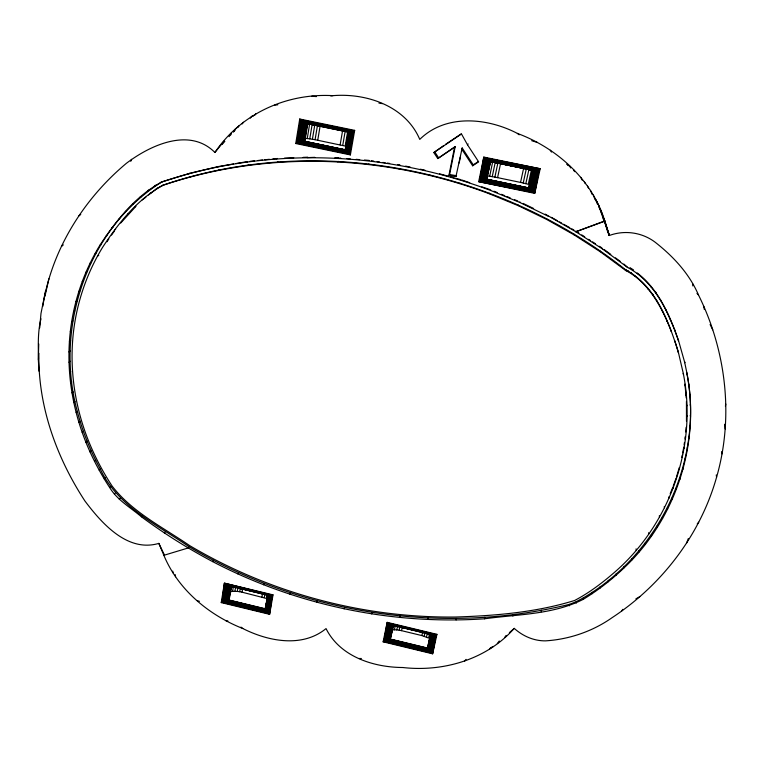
<?xml version="1.0" encoding="UTF-8"?>
<svg xmlns="http://www.w3.org/2000/svg" width="764" height="764" viewBox="0 0 764 764"><rect width="100%" height="100%" fill="white"/><g stroke="black" fill="none" stroke-linecap="round" stroke-linejoin="round"><path stroke-width="1.15" d="M607.934 232.313L609.366 235.484C624.56 229.897 641.875 232.323 654.891 242.016C673.103 256.217 689.309 273.579 698.516 295.038C726.249 350.915 733.927 417.01 716.584 477.213C700.368 534.724 661.949 584.928 612.174 617.618C592.692 631.37 569.17 639.411 545.429 640.862C533.788 640.958 522.786 636.106 514.239 628.38L509.368 632.611M583.314 599.31L583.333 597.859C659.704 553.308 704.207 460.09 686.807 372.813C700.693 442.919 676.121 518.718 624.198 567.747C611.754 579.695 598.031 590.305 583.314 599.31C553.165 614.724 517.409 614.266 484.491 618.802C390.872 625.114 295.83 604.973 212.65 561.616C187.81 548.476 164.002 533.482 141.407 516.779C130.463 507.458 117.274 500.134 109.653 487.518C100.275 473.241 92.31 458.056 85.893 442.232C73.134 410.459 67.175 375.907 69.4 341.709C71.615 307.739 82.111 274.343 99.874 245.292C116.052 220.548 135.572 195.976 162.035 181.813L189.749 173.313L218.313 166.552L233.536 163.964M576.19 603.159L576.228 601.698L583.333 597.859M569.381 605.814L569.428 604.353L576.228 601.698M569.428 604.353C441.458 635.543 302.124 614.113 189.061 546.69C156.878 524.687 117.57 506.293 100.323 469.115C90.324 450.894 82.493 431.488 77.298 411.357C54.234 327.441 87.287 228.493 162.035 181.813M686.473 421.289L686.444 401.406M678.241 351.707L683.522 374.408L683.283 373.424C697.828 446.081 670.095 524.629 613.96 572.79C601.822 583.276 588.891 593.017 574.652 600.466C536.376 612.327 495.75 615.708 455.812 617.016C362.719 618.114 269.692 592.979 189.606 545.582C162.999 527.361 132.162 512.09 112.165 486.133C102.92 472.037 95.061 457.044 88.729 441.42C76.161 410.077 70.298 375.993 72.532 342.262C74.738 308.771 85.11 275.871 102.653 247.24C118.496 223.04 137.587 199.041 163.381 185.041C318.655 132.01 497.421 168.71 625.315 269.539C655.827 286.032 668.701 321.348 678.47 352.634L674.908 340.992L675.128 341.9M42.794 306.393C51.35 250.525 83.247 199.318 126.413 163.295C150.489 145.045 189.615 126.996 214.913 152.475C240.937 113.683 286.605 93.036 332.942 95.653C366.739 92.893 405.636 106.12 419.761 139.401C445.784 113.721 487.231 117.742 517.352 133.394C557.099 148.14 592.119 179.721 604.773 220.911L609.366 235.484L600.79 210.205L602.118 215.076M674.727 330.239L674.507 329.36L678.566 340.801C668.662 312.772 655.264 282.183 627.721 267.534L602.385 248.873L575.855 231.75L575.884 231.12L578.826 233.02M671.126 330.611L671.346 331.49C662.111 307.701 648.932 282.441 625.41 270.265L600.265 251.757L573.945 234.768L573.984 234.128M436.951 634.349L436.12 634.617L432.634 653.822L383.127 641.827L387.167 622.364L436.951 634.349L432.634 653.822L427.744 647.051L430.571 633.805M38.878 353.283C37.818 405.779 56.441 457.474 84.976 501.069C101.908 523.541 127.645 552.678 158.855 543.385L163.257 552.553M541.208 611.763L541.313 610.283M685.728 431.966L686.168 427.238M512.883 616.09L513.055 614.609M221.235 602.595L222.028 602.28L224.387 583.152L272.251 595.137L269.616 614.323L268.374 612.948L270.695 595.548L273.034 594.869L269.616 614.323L221.235 602.595L224.387 583.152L273.034 594.869M268.374 612.948L222.878 601.927L225.733 584.355L223.747 601.545L228.436 599.368L230.709 585.51L228.608 585.892L225.733 584.355L222.028 602.28L223.747 601.545L267.772 612.203L269.998 595.653L270.695 595.548L267.772 612.203L268.374 612.948L271.459 595.376L225.036 583.763L222.028 602.28L268.995 613.664L272.251 595.137M268.995 613.664L271.459 595.376M266.273 610.044L268.556 595.49L266.073 609.71L265.586 608.86L227.729 599.702L230.002 585.835L268.002 594.994L268.804 595.586L266.273 610.044L226.66 600.17L228.608 585.892L226.249 600.361L266.273 610.044L267.772 612.203M684.114 444.849L684.448 442.518M684.955 439.023L685.289 436.683L685.528 437.81M44.971 296.146L48.896 278.812M38.744 343.934L38.315 359.261L39.002 371.208M295.744 143.517L299.727 119.012L354.677 130.377L350.37 154.911L295.744 143.517L304.998 140.442L307.863 123.042M383.958 641.521L432.013 653.163L436.12 634.617L387.816 622.975L383.958 641.521L385.696 640.776L388.494 623.567L387.167 622.364L383.958 641.521L383.127 641.827M385.696 640.776L430.753 651.692L434.439 635.008L430.17 650.938L386.555 640.375L389.182 624.102L388.494 623.567L384.827 641.168L431.373 652.446L436.12 634.617L432.959 635.094L431.488 634.559L428.423 648.483L389.22 638.99L385.696 640.776L389.182 624.102L434.439 635.008L431.373 652.446L435.27 634.836L388.494 623.567M227.175 585.329L224.597 601.153L267.219 611.477L269.998 595.653L227.175 585.329L223.747 601.545L226.459 584.89L270.695 595.548M226.66 600.17L228.98 585.95M229.334 585.959L227.042 599.988L265.882 609.385L268.336 595.357M299.727 119.012L305.103 123.271L302.21 140.948L346.054 150.088L350.37 154.911M229.677 585.921L227.405 599.826L265.719 609.109L268.154 595.194M305.103 123.271L302.592 140.891L346.054 150.088L349.138 132.392L354.677 130.377M303.671 140.853L306.536 123.405L305.81 123.405L302.945 140.872L345.844 149.906L348.909 132.363L348.413 131.733L345.261 149.333L345.672 149.773L348.718 132.287M228.436 599.368L231.062 586.274M304.225 140.786L307.09 123.348M228.98 598.966L231.444 585.816M304.578 140.672L307.443 123.252M231.731 586.169L229.353 598.499M384.827 641.168L387.816 622.975M230.403 591.642L232.59 591.384L233.345 586.809M304.884 138.322L307.243 138.542L309.697 123.625M232.59 591.384L234.901 591.307L235.656 586.742M307.243 138.542L309.764 138.847L312.237 123.949M234.901 591.307L237.298 591.422L237.862 587.994M309.764 138.847L312.4 139.239L314.873 124.351M484.491 618.802L484.729 617.331M237.298 591.422L239.705 591.718L240.268 588.299M347.563 132.306L345.166 146.058L315.083 139.707L317.366 125.965M266.97 595.013L266.378 598.432L242.073 592.196L242.646 588.777M317.738 140.223L320.231 125.334M538.248 169.551L537.273 169.914L533.31 191.812L481.597 180.39L485.245 158.587L483.793 157.078L478.684 181.679L534.733 193.368L540.196 168.739L483.793 157.078L479.63 181.269L478.684 181.679L534.026 192.604L534.733 193.368L539.231 169.15L540.196 168.739L484.5 157.823L479.63 181.269L534.026 192.604L539.231 169.15L484.5 157.823L480.613 180.829L479.63 181.269L533.31 191.812L534.026 192.604L538.248 169.551L539.231 169.15L485.245 158.587L480.613 180.829L533.31 191.812L538.248 169.551L485.245 158.587L488.12 160.984L489.991 161.376L486.324 178.9L480.613 180.829M485.245 158.587L537.273 169.914L536.347 170.229L532.604 191.019L531.916 190.265L482.542 179.979L485.999 159.313L537.273 169.914L532.604 191.019L533.31 191.812M261.957 596.99L262.549 593.571M340.133 144.883L342.702 129.995M264.239 597.639L264.831 594.211M342.721 145.456L345.299 130.558M268.002 594.994L265.586 608.86L267.725 594.564M265.375 608.306L267.792 594.449M345.357 149.534L348.403 132.067M266.951 600.666L265.347 607.762M267.352 598.355L267.753 596.054M346.14 146.612L346.55 144.281M347.563 138.485L347.964 136.154M348.374 133.834L348.776 131.513M609.147 235.503L604.859 221.188L575.855 231.75L545.2 214.121M573.945 234.768L546.566 219.383L546.68 218.781M725.399 406.228L725.8 404.041M392.133 625.076L389.506 638.847L392.409 624.971L391.178 625.076L388.15 639.554L429.11 649.476L431.994 634.874L428.862 649.114L388.532 639.353L391.178 625.076L389.182 624.102M531.916 190.265L530.655 188.947L484.701 179.158L488.12 160.984L534.704 170.63L536.347 170.229L531.916 190.265L481.597 180.39L485.999 159.313M681.784 457.474L682.223 455.191M682.672 452.899L683.78 447.179L684.019 448.334M448.898 175.472L454.532 147.337L455.229 146.516L449.624 174.507L448.898 175.472L455.898 176.713L456.576 175.739L449.624 174.507M455.898 176.713L462.191 147.958L473.26 164.881L472.658 165.798L461.532 148.789M459.154 163.009L460.32 157.212M461.494 151.425L462.191 147.958M534.322 170.658L530.073 188.422L485.083 179.053L488.798 161.309L534.322 170.658L530.35 188.66L484.701 179.158L488.463 161.166L534.322 170.658L530.655 188.947L484.29 179.292L488.12 160.984L534.704 170.63L530.655 188.947L528.784 187.371L532.718 169.589M482.542 179.979L486.725 159.963L537.273 169.914M386.555 640.375L389.86 624.532L433.666 635.094L430.17 650.938M388.532 639.353L391.512 625.124M391.827 625.124L388.886 639.162L428.633 648.779L431.727 634.741M489.103 161.385L485.426 178.977L529.805 188.221L533.683 170.62L532.689 170.047L528.831 187.572M489.399 161.414L485.732 178.948L529.567 188.078L533.434 170.534M431.297 634.34L428.241 648.225L389.506 638.847L390.108 638.484L392.772 625.773M390.108 638.484L393.202 625.344M486.324 178.9L490.402 161.023M390.538 638.045L393.45 624.856M486.725 178.795L490.593 161.156M393.47 625.153L390.786 637.548M490.498 162.063L486.926 178.652M392.199 629.899L394.415 629.794L395.37 625.219M487.26 175.997L489.667 176.283L492.809 161.319M394.415 629.794L396.745 629.889L397.471 626.461M489.667 176.283L492.226 176.656L495.129 162.856M456.098 619.938L456.414 618.458M396.745 629.889L399.142 630.176L399.868 626.757M492.226 176.656L494.881 177.114L497.803 163.315M429.597 633.471L428.594 638.045L421.881 635.572L401.539 630.663L402.265 627.234M494.881 177.114L497.584 177.64L500.745 162.694M421.881 635.572L422.626 632.143M497.584 177.64L520.551 182.415L523.798 167.469M424.24 636.231L424.985 632.812M531.314 170.496L528.277 184.315L523.225 183.007L526.491 168.061M426.493 637.061L427.496 632.496M525.823 183.647L529.099 168.691M427.744 647.051L430.543 634.34M427.897 647.633L430.695 634.913M529.099 187.81L532.957 170.276M429.11 649.476L432.3 634.979M427.783 646.497L428.002 645.609M40.989 318.798C37.627 331.882 38.286 345.662 38.506 359.07L38.315 359.261M427.802 619.489L428.174 618.019M676.379 477.28L679.311 467.52M399.648 617.474L400.088 616.013M548.256 216.241L519.74 202.431L519.921 201.868M546.566 219.383L518.279 205.678L518.46 205.115M371.724 613.931L372.23 612.48M673.294 485.98L675.997 478.369M130.768 161.319L131.513 159.323M686.607 543.051L688.288 538.591M230.671 135.027L231.454 132.965L229.076 136.68M604.859 221.188L602.376 216.05L603.398 219.344M344.096 608.86L344.659 607.428M670.209 493.611L672.454 488.158M316.821 602.299L317.452 600.886M234.462 131.093L235.341 129.154L239.333 125.563M514.239 628.38C486.706 659.485 443.311 672.139 402.809 667.516C373.376 667.335 340.037 656.677 326.037 628.591C302.191 648.149 268.049 641.292 242.771 628.505C208.82 615.058 178.165 589.703 163.926 555.466L158.855 543.385M162.321 185.528C267.868 149.61 385.285 154.681 489.218 193.731L489.476 193.197M160.975 182.3C267.324 145.991 385.677 151.052 490.45 190.379L490.698 189.864M289.976 594.258L290.664 592.864M263.628 584.785L264.373 583.419M222.095 144.492L224.845 141.33M237.824 573.888L238.635 572.551M106.979 241.768L108.86 238.855M233.392 132.143L235.341 129.154M212.65 561.616L213.509 560.298M459.546 183.589L459.88 183.083M242.178 123.93L243.382 122.23M189.061 546.69L188.145 547.979L163.859 555.313L163.744 553.575L163.897 555.313M111.534 235.054L114.266 231.263M504.784 637.262L506.121 635.428M250.315 118.143L251.7 116.262L253.371 116.042M497.316 643.574L499.255 640.996M254.784 115.154L255.969 113.626M621.495 611.171L622.908 609.328M472.658 165.798L478.636 161.844L467.511 144.797L468.141 143.985M575.855 231.75L604.773 220.911L605.136 222.553M164.375 533.024L165.349 531.773M489.495 649.142L490.755 647.538L491.558 647.767M120.722 223.012L135.935 206.299L134.808 206.843M214.913 152.475L224.081 141.159M464.617 661.089L466.05 659.37M141.407 516.779L142.429 515.566M429.406 175.3L429.817 174.813M697.245 523.903L698.745 522.184M443.473 145.771L433.828 152.561L437.772 158.559L455.229 146.516M119.289 499.284L120.368 498.109M114.39 493.993L115.479 492.828M109.653 487.518L110.751 486.372M104.19 478.875L105.308 477.748M99.196 470.232L100.323 469.115M94.497 461.303L95.643 460.214M398.951 168.892L399.438 168.433M399.448 165.377L399.935 164.928L397.652 164.594M90.037 451.944L91.193 450.865M85.893 442.232L87.058 441.172M82.149 432.29L83.333 431.259M145.867 197.207L142.152 199.958M148.483 194.982L157.355 188.23L163.381 185.041M61.492 246.428L63.307 244.881M78.873 422.282L80.067 421.27M76.094 412.35L77.298 411.357M73.812 402.599L75.015 401.635M368.343 164.403L368.916 163.954M71.978 392.887L73.191 391.932M70.546 382.859L71.759 381.933M78.873 215.859L80.736 214.474M69.543 372.555L70.765 371.648M69.018 362.222L70.25 361.334M68.98 351.917L70.212 351.058M337.745 161.825L338.385 161.376M69.4 341.709L70.641 340.868M337.745 158.282L340.754 158.043M445.441 144.444L461.169 133.881M433.828 152.561L461.494 133.977L467.511 144.797M437.772 158.559L454.532 147.337M70.298 331.643L71.529 330.822M473.26 164.881L478.216 161.605M71.644 321.739L72.876 320.947M73.506 311.693L74.738 310.919M307.29 161.156L308.007 160.717M75.913 301.532L77.135 300.777M307.052 157.623L314.835 157.346M78.845 291.409L80.067 290.683M82.235 281.553L83.457 280.846M85.979 272.175L87.201 271.487M635.877 598.871L639.764 596.684M277.141 162.379L277.924 161.939M90.104 263.16L91.308 262.491M97.544 256.045L98.747 255.396M276.663 158.874L277.456 158.444M94.707 254.231L95.911 253.581M99.874 245.292L101.068 244.671M247.431 165.473L248.29 165.024M105.613 236.42L106.788 235.818M237.241 127.407L238.511 126.757M114.476 229.964L115.641 229.372M246.724 162.016L247.593 161.576L235.875 163.563M111.85 227.758L113.024 227.175M118.496 219.44L119.652 218.867M218.303 170.401L219.239 169.942M127.827 214.054L128.954 213.5M125.372 211.609L126.518 211.065M217.377 167.001L218.313 166.552M132.458 204.294L133.585 203.759M189.892 177.105L190.895 176.627M139.898 197.313L141.006 196.787M150.011 193.263L151.1 192.748M156.286 188.727L157.355 188.23M188.756 173.781L189.749 173.313M147.844 190.513L148.942 190.016M154.481 185.728L155.56 185.232M491.644 647.175L493.439 646.459M330.793 95.958L332.942 95.653M274.543 105.193L277.829 104.783M249.885 161.338L254.479 160.851M257.926 160.497L262.52 160.01M264.822 159.772L269.415 159.284M272.863 158.931L276.31 158.568M284.456 158.158L293.777 157.766M303.107 157.384L307.768 157.193M269.998 595.653L268.804 595.586M359.07 658.511L361.391 658.501M334.852 157.766L338.385 157.842M346.675 158.54L350.227 158.836M356.139 159.332L359.691 159.628M364.428 160.02L369.165 160.421M311.817 96.168L316.42 96.617M371.438 160.755L373.72 161.089M377.139 161.586L379.421 161.92M382.84 162.426L385.113 162.751M387.396 163.085L389.678 163.42M378.934 103.083L382.468 103.646M312.4 139.239L315.083 139.707M225.657 620.597L227.901 620.998M239.705 591.718L242.073 592.196M399.142 630.176L401.539 630.663M484.701 179.158L530.073 188.422M486.725 159.963L536.347 170.229M481.597 180.39L532.604 191.019M405.608 166.113L410.144 167.068M420.343 169.207L424.879 170.162M520.551 182.415L523.225 183.007M393.555 625.248L414.145 630.204M416.428 630.758L430.151 634.063M439.529 173.81L448.516 176.283M450.76 176.895L454.122 177.821M456.366 178.442L460.854 179.674M197.313 600.705L199.461 601.306M531.706 140.71L537.273 142.39M461.962 180.046L469.698 182.691M481.855 186.846L489.59 189.482M493.945 191.201L497.192 192.528M501.518 194.314L504.765 195.641M506.933 196.529L510.18 197.866M514.506 199.652L517.753 200.98M490.45 190.379L519.74 202.431M489.218 193.731L518.279 205.678M523.073 203.405L533.616 208.505M551.417 217.368L557.539 220.806M559.573 221.952L561.616 223.098M563.651 224.244L569.772 227.682M571.806 228.828L573.85 229.974M567.69 164.928L569.6 166.036L570.641 167.965M566.64 164.222L569.6 166.036M581.767 234.911L584.708 236.811M588.633 239.342L590.591 240.612M592.549 241.873L595.49 243.773M599.415 246.304L601.373 247.574M604.219 249.58L610.78 254.402M615.459 257.85L620.139 261.298M623.882 264.058L627.721 267.534M517.352 133.394L519.224 134.817M240.966 627.101L242.771 628.505M674.087 328.348C665.96 307.472 655.35 286.958 637.224 272.958L637.357 273.693M45.659 290.358L40.989 313.431L39.68 327.966M696.969 293.414L698.516 295.038M597.543 204.437L595.968 199.901L594.908 199.251L597.047 202.03M434.62 151.711L438.546 157.68M550.338 150.221L551.465 152.074M596.34 201.238L598.46 204.962L601.984 214.942M573.477 169.541L574.528 171.642M710.1 324.519L712.745 329.838M580.841 177.324L582.197 180.142M584.336 181.612L585.281 183.637M587.487 185.91L588.404 188.059M590.467 190.37L592.1 194.371M593.294 195.04L594.507 198.201M678.336 339.894L684.802 362.738L684.554 361.783L687.065 373.787M603.464 218.141L607.523 231.253M598.46 204.962L599.797 209.498M688.488 383.671L688.746 384.674M689.606 394.224L689.854 395.255M670.305 319.257L670.515 320.106M690.198 404.672L690.455 405.722M685.184 385.132L684.945 384.13L686.244 397.968M665.673 309.42L665.874 310.241M686.053 394.539L686.292 395.571M690.274 415.339L690.532 416.418M666.982 320.66L667.182 321.51M686.645 404.834L686.884 405.885M660.468 299.536L660.65 300.338M689.806 426.216L690.064 427.315M686.721 415.339L686.97 416.418M662.407 310.958L662.598 311.788M688.794 436.998L689.052 438.125M655.77 292.115L655.942 292.898M657.269 301.207L657.441 302.009M687.256 447.647L687.504 448.802M652.781 294.13L652.953 294.923M650.689 286.051L650.842 286.825M685.222 458.094L685.461 459.269M648.025 288.458L648.178 289.241M682.701 468.275L682.94 469.478M679.721 478.178L679.95 479.4M703.73 306.249L704.322 309.506M676.188 488.12L676.407 489.361M672.903 487.069L673.113 488.311M672.072 498.061L672.282 499.322M634.693 275.489L634.808 276.234M633.518 270.542L633.404 269.816L629.937 267.715L630.042 268.441M668.863 496.877L669.054 498.138M721.636 451.667L721.98 453.911M667.43 507.831L667.621 509.12M631.236 272.643L631.351 273.378M664.288 506.513L664.479 507.793M716.26 474.95L716.584 477.213M628.256 270.838L628.352 271.564M662.378 517.238L662.56 518.536M175.252 574.643L175.548 576.772M626.518 270.15L626.614 270.886M659.313 515.786L659.494 517.085M625.85 269.959L625.945 270.685M625.315 269.539L625.41 270.265M657.05 526.071L657.221 527.389M724.606 424.278L725.179 428.967M651.434 534.456L651.596 535.793M648.55 532.766L648.693 534.103M645.37 542.66L645.513 544.016M692.604 283.635L692.805 285.927M638.771 550.768L638.895 552.133M172.807 571.128L172.95 572.771M636.078 548.867L636.192 550.223M631.656 558.704L631.761 560.088M624.112 566.344L624.198 567.747M602.347 248.204L602.385 248.873M616.271 573.583L616.338 574.996M600.237 251.079L600.265 251.757M608.316 580.287L608.364 581.719M600.294 586.475L600.323 587.917M592.024 592.291L592.033 593.733M300.443 119.757L296.652 143.107L349.673 154.166L353.78 130.787L300.443 119.757M301.217 120.511L297.607 142.667L348.967 153.383L352.863 131.198L301.217 120.511M302 121.237L298.581 142.238L348.288 152.599L351.975 131.57L302 121.237M302.783 121.887L299.536 141.837L347.658 151.864L351.144 131.905L302.783 121.887M227.882 585.663L225.418 600.762L266.731 610.761L269.377 595.672L227.882 585.663M303.547 122.45L300.433 141.483L347.076 151.196L350.409 132.153L303.547 122.45M304.33 122.937L301.341 141.168L346.541 150.584L349.721 132.334L304.33 122.937M304.721 123.128L301.79 141.044L346.283 150.317L349.415 132.382L304.721 123.128M390.509 624.856L387.348 639.965L429.626 650.202L432.959 635.094L390.509 624.856M487.413 160.516L483.431 179.616L531.286 189.587L535.507 170.468L487.413 160.516"/></g></svg>
